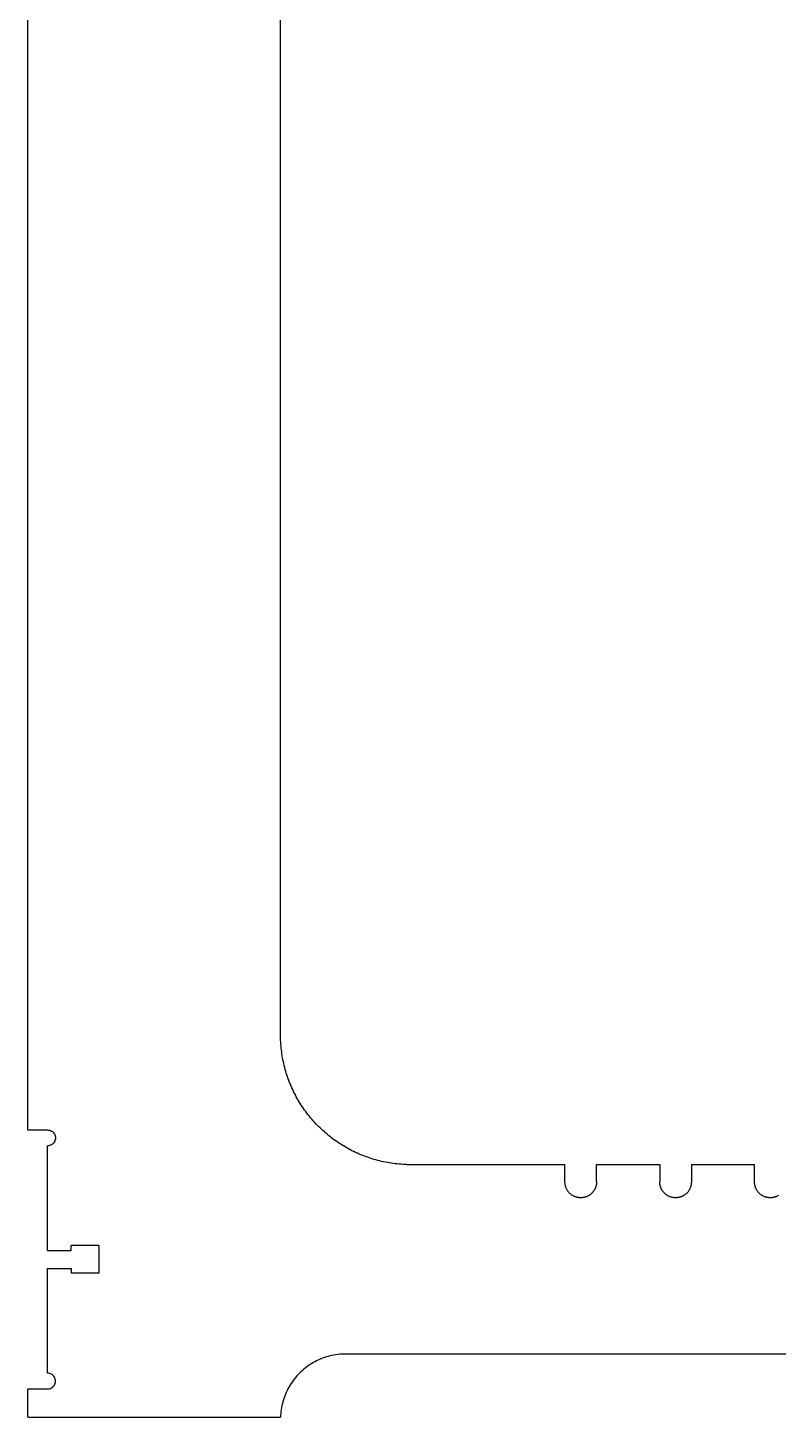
# Model space of a CAD drawing. Extents: x -89 to 89, y -45 to 45.
# Drawn here: x -13.71 to -1.83, y 0.81 to 22.81 of the extents above; entities that cross this region are included whole.
import ezdxf

# ---------------------------------------------------------------- set-up
doc = ezdxf.new("R2010")
doc.units = 0
doc.header["$MEASUREMENT"] = 0
doc.layers.get('0').update_dxf_attribs({"linetype": 'CONTINUOUS'})

msp = doc.modelspace()

# ---------------------------------------------------------------- linework, layer by layer
for p, q in [((-9.707, 6.812), (-9.705, 38.812)), ((-13.706, 5.36), (-13.704, 37.012)), ((-9.706, 6.781), (-9.707, 6.812)), ((-9.704, 6.75), (-9.706, 6.781)), ((-9.702, 6.719), (-9.704, 6.75)), ((-9.7, 6.688), (-9.702, 6.719)), ((-9.697, 6.657), (-9.7, 6.688)), ((-9.693, 6.626), (-9.697, 6.657)), ((-9.689, 6.595), (-9.693, 6.626)), ((-9.685, 6.564), (-9.689, 6.595)), ((-9.68, 6.533), (-9.685, 6.564)), ((-9.675, 6.502), (-9.68, 6.533)), ((-9.669, 6.472), (-9.675, 6.502)), ((-9.663, 6.441), (-9.669, 6.472)), ((-9.656, 6.411), (-9.663, 6.441)), ((-9.649, 6.38), (-9.656, 6.411)), ((-9.641, 6.35), (-9.649, 6.38)), ((-9.633, 6.32), (-9.641, 6.35)), ((-9.625, 6.29), (-9.633, 6.32)), ((-9.616, 6.26), (-9.625, 6.29)), ((-9.606, 6.231), (-9.616, 6.26)), ((-9.596, 6.201), (-9.606, 6.231)), ((-9.586, 6.172), (-9.596, 6.201)), ((-9.575, 6.142), (-9.586, 6.172)), ((-9.564, 6.113), (-9.575, 6.142)), ((-9.552, 6.084), (-9.564, 6.113)), ((-9.54, 6.056), (-9.552, 6.084)), ((-9.527, 6.027), (-9.54, 6.056)), ((-9.514, 5.999), (-9.527, 6.027)), ((-9.501, 5.971), (-9.514, 5.999)), ((-9.487, 5.943), (-9.501, 5.971)), ((-9.473, 5.915), (-9.487, 5.943)), ((-9.458, 5.887), (-9.473, 5.915)), ((-9.443, 5.86), (-9.458, 5.887)), ((-9.428, 5.833), (-9.443, 5.86)), ((-9.412, 5.806), (-9.428, 5.833)), ((-9.395, 5.78), (-9.412, 5.806)), ((-9.379, 5.753), (-9.395, 5.78)), ((-9.362, 5.727), (-9.379, 5.753)), ((-9.344, 5.702), (-9.362, 5.727)), ((-9.326, 5.676), (-9.344, 5.702)), ((-9.308, 5.651), (-9.326, 5.676)), ((-9.289, 5.626), (-9.308, 5.651)), ((-9.27, 5.601), (-9.289, 5.626)), ((-9.251, 5.577), (-9.27, 5.601)), ((-9.231, 5.553), (-9.251, 5.577)), ((-9.211, 5.529), (-9.231, 5.553)), ((-9.19, 5.505), (-9.211, 5.529)), ((-9.17, 5.482), (-9.19, 5.505)), ((-13.706, 5.36), (-13.394, 5.36)), ((-13.394, 5.36), (-13.377, 5.358)), ((-13.377, 5.358), (-13.361, 5.355)), ((-13.361, 5.355), (-13.346, 5.35)), ((-13.346, 5.35), (-13.331, 5.343)), ((-13.331, 5.343), (-13.318, 5.334)), ((-13.318, 5.334), (-13.305, 5.323)), ((-13.305, 5.323), (-13.294, 5.311)), ((-13.294, 5.311), (-13.285, 5.297)), ((-13.285, 5.297), (-13.278, 5.282)), ((-13.278, 5.282), (-13.273, 5.267)), ((-9.148, 5.459), (-9.17, 5.482)), ((-9.127, 5.437), (-9.148, 5.459)), ((-9.105, 5.414), (-9.127, 5.437)), ((-9.083, 5.393), (-9.105, 5.414)), ((-9.06, 5.371), (-9.083, 5.393)), ((-9.037, 5.35), (-9.06, 5.371)), ((-9.014, 5.329), (-9.037, 5.35)), ((-8.991, 5.308), (-9.014, 5.329)), ((-8.967, 5.288), (-8.991, 5.308)), ((-8.943, 5.269), (-8.967, 5.288)), ((-13.377, 5.111), (-13.394, 5.11)), ((-13.394, 3.45), (-13.394, 5.11)), ((-13.361, 5.114), (-13.377, 5.111)), ((-13.346, 5.119), (-13.361, 5.114)), ((-13.331, 5.126), (-13.346, 5.119)), ((-13.318, 5.135), (-13.331, 5.126)), ((-13.305, 5.146), (-13.318, 5.135)), ((-13.295, 5.158), (-13.305, 5.146)), ((-13.285, 5.172), (-13.295, 5.158)), ((-13.278, 5.187), (-13.285, 5.172)), ((-13.273, 5.202), (-13.278, 5.187)), ((-13.273, 5.267), (-13.27, 5.251)), ((-13.27, 5.218), (-13.273, 5.202)), ((-13.27, 5.251), (-13.269, 5.235)), ((-13.269, 5.235), (-13.27, 5.218)), ((-8.918, 5.249), (-8.943, 5.269)), ((-8.894, 5.23), (-8.918, 5.249)), ((-8.869, 5.211), (-8.894, 5.23)), ((-8.843, 5.193), (-8.869, 5.211)), ((-8.818, 5.175), (-8.843, 5.193)), ((-8.792, 5.158), (-8.818, 5.175)), ((-8.766, 5.141), (-8.792, 5.158)), ((-8.74, 5.124), (-8.766, 5.141)), ((-8.713, 5.108), (-8.74, 5.124)), ((-8.686, 5.092), (-8.713, 5.108)), ((-8.659, 5.076), (-8.686, 5.092)), ((-8.632, 5.061), (-8.659, 5.076)), ((-8.605, 5.046), (-8.632, 5.061)), ((-8.577, 5.032), (-8.605, 5.046)), ((-8.549, 5.018), (-8.577, 5.032)), ((-8.521, 5.005), (-8.549, 5.018)), ((-8.492, 4.992), (-8.521, 5.005)), ((-8.464, 4.979), (-8.492, 4.992)), ((-8.435, 4.967), (-8.464, 4.979)), ((-8.406, 4.956), (-8.435, 4.967)), ((-8.377, 4.944), (-8.406, 4.956)), ((-8.348, 4.933), (-8.377, 4.944)), ((-8.318, 4.923), (-8.348, 4.933)), ((-8.289, 4.913), (-8.318, 4.923)), ((-8.259, 4.904), (-8.289, 4.913)), ((-8.229, 4.895), (-8.259, 4.904)), ((-8.199, 4.886), (-8.229, 4.895)), ((-8.169, 4.878), (-8.199, 4.886)), ((-8.139, 4.87), (-8.169, 4.878)), ((-8.109, 4.863), (-8.139, 4.87)), ((-8.078, 4.856), (-8.109, 4.863)), ((-8.048, 4.85), (-8.078, 4.856)), ((-8.017, 4.844), (-8.048, 4.85)), ((-7.986, 4.839), (-8.017, 4.844)), ((-7.956, 4.834), (-7.986, 4.839)), ((-7.925, 4.83), (-7.956, 4.834)), ((-7.894, 4.826), (-7.925, 4.83)), ((-7.863, 4.822), (-7.894, 4.826)), ((-7.832, 4.819), (-7.863, 4.822)), ((-7.801, 4.817), (-7.832, 4.819)), ((-7.77, 4.815), (-7.801, 4.817)), ((-7.738, 4.813), (-7.77, 4.815)), ((-7.707, 4.812), (-7.738, 4.813)), ((-7.707, 4.812), (-5.207, 4.812)), ((-5.207, 4.537), (-5.207, 4.812)), ((-4.707, 4.812), (-3.707, 4.812)), ((-4.707, 4.537), (-4.707, 4.812)), ((-3.707, 4.812), (-3.707, 4.537)), ((-3.207, 4.812), (-2.207, 4.812)), ((-3.207, 4.812), (-3.207, 4.537)), ((-2.207, 4.537), (-2.207, 4.812)), ((-5.207, 4.529), (-5.207, 4.537)), ((-5.207, 4.521), (-5.207, 4.529)), ((-5.206, 4.513), (-5.207, 4.521)), ((-5.205, 4.506), (-5.206, 4.513)), ((-5.204, 4.498), (-5.205, 4.506)), ((-5.203, 4.49), (-5.204, 4.498)), ((-5.201, 4.482), (-5.203, 4.49)), ((-5.199, 4.475), (-5.201, 4.482)), ((-5.197, 4.467), (-5.199, 4.475)), ((-5.195, 4.46), (-5.197, 4.467)), ((-5.193, 4.452), (-5.195, 4.46)), ((-5.19, 4.445), (-5.193, 4.452)), ((-5.187, 4.438), (-5.19, 4.445)), ((-5.184, 4.43), (-5.187, 4.438)), ((-5.18, 4.423), (-5.184, 4.43)), ((-5.176, 4.416), (-5.18, 4.423)), ((-5.173, 4.41), (-5.176, 4.416)), ((-5.168, 4.403), (-5.173, 4.41)), ((-5.164, 4.396), (-5.168, 4.403)), ((-4.746, 4.403), (-4.751, 4.396)), ((-4.742, 4.41), (-4.746, 4.403)), ((-4.738, 4.416), (-4.742, 4.41)), ((-4.735, 4.423), (-4.738, 4.416)), ((-4.731, 4.43), (-4.735, 4.423)), ((-4.728, 4.438), (-4.731, 4.43)), ((-4.725, 4.445), (-4.728, 4.438)), ((-4.722, 4.452), (-4.725, 4.445)), ((-4.72, 4.46), (-4.722, 4.452)), ((-4.717, 4.467), (-4.72, 4.46)), ((-4.715, 4.475), (-4.717, 4.467)), ((-4.713, 4.482), (-4.715, 4.475)), ((-4.712, 4.49), (-4.713, 4.482)), ((-4.71, 4.498), (-4.712, 4.49)), ((-4.709, 4.505), (-4.71, 4.498)), ((-4.708, 4.513), (-4.709, 4.505)), ((-4.707, 4.529), (-4.708, 4.521)), ((-4.708, 4.521), (-4.708, 4.513)), ((-4.707, 4.537), (-4.707, 4.529)), ((-3.707, 4.529), (-3.707, 4.537)), ((-3.707, 4.521), (-3.707, 4.529)), ((-3.706, 4.513), (-3.707, 4.521)), ((-3.705, 4.505), (-3.706, 4.513)), ((-3.704, 4.498), (-3.705, 4.505)), ((-3.703, 4.49), (-3.704, 4.498)), ((-3.701, 4.482), (-3.703, 4.49)), ((-3.699, 4.475), (-3.701, 4.482)), ((-3.697, 4.467), (-3.699, 4.475)), ((-3.695, 4.459), (-3.697, 4.467)), ((-3.693, 4.452), (-3.695, 4.459)), ((-3.69, 4.445), (-3.693, 4.452)), ((-3.687, 4.437), (-3.69, 4.445)), ((-3.684, 4.43), (-3.687, 4.437)), ((-3.68, 4.423), (-3.684, 4.43)), ((-3.676, 4.416), (-3.68, 4.423)), ((-3.673, 4.409), (-3.676, 4.416)), ((-3.668, 4.403), (-3.673, 4.409)), ((-3.664, 4.396), (-3.668, 4.403)), ((-3.246, 4.403), (-3.251, 4.396)), ((-3.242, 4.409), (-3.246, 4.403)), ((-3.238, 4.416), (-3.242, 4.409)), ((-3.235, 4.423), (-3.238, 4.416)), ((-3.231, 4.43), (-3.235, 4.423)), ((-3.228, 4.437), (-3.231, 4.43)), ((-3.225, 4.445), (-3.228, 4.437)), ((-3.222, 4.452), (-3.225, 4.445)), ((-3.22, 4.459), (-3.222, 4.452)), ((-3.217, 4.467), (-3.22, 4.459)), ((-3.215, 4.475), (-3.217, 4.467)), ((-3.213, 4.482), (-3.215, 4.475)), ((-3.212, 4.49), (-3.213, 4.482)), ((-3.21, 4.498), (-3.212, 4.49)), ((-3.209, 4.505), (-3.21, 4.498)), ((-3.208, 4.513), (-3.209, 4.505)), ((-3.207, 4.529), (-3.208, 4.521)), ((-3.208, 4.521), (-3.208, 4.513)), ((-3.207, 4.537), (-3.207, 4.529)), ((-2.207, 4.529), (-2.207, 4.537)), ((-2.207, 4.521), (-2.207, 4.529)), ((-2.206, 4.513), (-2.207, 4.521)), ((-2.205, 4.505), (-2.206, 4.513)), ((-2.204, 4.498), (-2.205, 4.505)), ((-2.203, 4.49), (-2.204, 4.498)), ((-2.201, 4.482), (-2.203, 4.49)), ((-2.199, 4.474), (-2.201, 4.482)), ((-2.197, 4.467), (-2.199, 4.474)), ((-2.195, 4.459), (-2.197, 4.467)), ((-2.193, 4.452), (-2.195, 4.459)), ((-2.19, 4.445), (-2.193, 4.452)), ((-2.187, 4.437), (-2.19, 4.445)), ((-2.184, 4.43), (-2.187, 4.437)), ((-2.18, 4.423), (-2.184, 4.43)), ((-2.176, 4.416), (-2.18, 4.423)), ((-2.173, 4.409), (-2.176, 4.416)), ((-2.168, 4.403), (-2.173, 4.409)), ((-2.164, 4.396), (-2.168, 4.403)), ((-5.16, 4.39), (-5.164, 4.396)), ((-5.155, 4.384), (-5.16, 4.39)), ((-5.15, 4.378), (-5.155, 4.384)), ((-5.145, 4.372), (-5.15, 4.378)), ((-5.14, 4.366), (-5.145, 4.372)), ((-5.134, 4.36), (-5.14, 4.366)), ((-5.128, 4.355), (-5.134, 4.36)), ((-5.123, 4.349), (-5.128, 4.355)), ((-5.117, 4.344), (-5.123, 4.349)), ((-5.111, 4.339), (-5.117, 4.344)), ((-5.104, 4.335), (-5.111, 4.339)), ((-5.098, 4.33), (-5.104, 4.335)), ((-5.091, 4.326), (-5.098, 4.33)), ((-5.085, 4.322), (-5.091, 4.326)), ((-5.078, 4.318), (-5.085, 4.322)), ((-5.071, 4.314), (-5.078, 4.318)), ((-5.064, 4.311), (-5.071, 4.314)), ((-5.057, 4.307), (-5.064, 4.311)), ((-5.049, 4.304), (-5.057, 4.307)), ((-5.042, 4.302), (-5.049, 4.304)), ((-5.035, 4.299), (-5.042, 4.302)), ((-5.027, 4.297), (-5.035, 4.299)), ((-5.02, 4.295), (-5.027, 4.297)), ((-5.012, 4.293), (-5.02, 4.295)), ((-5.004, 4.291), (-5.012, 4.293)), ((-4.996, 4.29), (-5.004, 4.291)), ((-4.989, 4.289), (-4.996, 4.29)), ((-4.981, 4.288), (-4.989, 4.289)), ((-4.973, 4.287), (-4.981, 4.288)), ((-4.965, 4.287), (-4.973, 4.287)), ((-4.957, 4.287), (-4.965, 4.287)), ((-4.95, 4.287), (-4.957, 4.287)), ((-4.942, 4.287), (-4.95, 4.287)), ((-4.934, 4.288), (-4.942, 4.287)), ((-4.926, 4.289), (-4.934, 4.288)), ((-4.918, 4.29), (-4.926, 4.289)), ((-4.911, 4.291), (-4.918, 4.29)), ((-4.903, 4.293), (-4.911, 4.291)), ((-4.895, 4.295), (-4.903, 4.293)), ((-4.888, 4.297), (-4.895, 4.295)), ((-4.88, 4.299), (-4.888, 4.297)), ((-4.873, 4.302), (-4.88, 4.299)), ((-4.865, 4.304), (-4.873, 4.302)), ((-4.858, 4.307), (-4.865, 4.304)), ((-4.851, 4.311), (-4.858, 4.307)), ((-4.844, 4.314), (-4.851, 4.311)), ((-4.837, 4.318), (-4.844, 4.314)), ((-4.83, 4.322), (-4.837, 4.318)), ((-4.823, 4.326), (-4.83, 4.322)), ((-4.817, 4.33), (-4.823, 4.326)), ((-4.81, 4.335), (-4.817, 4.33)), ((-4.804, 4.339), (-4.81, 4.335)), ((-4.798, 4.344), (-4.804, 4.339)), ((-4.792, 4.349), (-4.798, 4.344)), ((-4.786, 4.355), (-4.792, 4.349)), ((-4.781, 4.36), (-4.786, 4.355)), ((-4.775, 4.366), (-4.781, 4.36)), ((-4.77, 4.372), (-4.775, 4.366)), ((-4.765, 4.377), (-4.77, 4.372)), ((-4.76, 4.384), (-4.765, 4.377)), ((-4.755, 4.39), (-4.76, 4.384)), ((-4.751, 4.396), (-4.755, 4.39)), ((-3.66, 4.39), (-3.664, 4.396)), ((-3.655, 4.384), (-3.66, 4.39)), ((-3.65, 4.377), (-3.655, 4.384)), ((-3.645, 4.371), (-3.65, 4.377)), ((-3.64, 4.366), (-3.645, 4.371)), ((-3.634, 4.36), (-3.64, 4.366)), ((-3.628, 4.355), (-3.634, 4.36)), ((-3.623, 4.349), (-3.628, 4.355)), ((-3.617, 4.344), (-3.623, 4.349)), ((-3.611, 4.339), (-3.617, 4.344)), ((-3.604, 4.334), (-3.611, 4.339)), ((-3.598, 4.33), (-3.604, 4.334)), ((-3.591, 4.326), (-3.598, 4.33)), ((-3.585, 4.322), (-3.591, 4.326)), ((-3.578, 4.318), (-3.585, 4.322)), ((-3.571, 4.314), (-3.578, 4.318)), ((-3.564, 4.311), (-3.571, 4.314)), ((-3.557, 4.307), (-3.564, 4.311)), ((-3.549, 4.304), (-3.557, 4.307)), ((-3.542, 4.302), (-3.549, 4.304)), ((-3.535, 4.299), (-3.542, 4.302)), ((-3.527, 4.297), (-3.535, 4.299)), ((-3.52, 4.295), (-3.527, 4.297)), ((-3.512, 4.293), (-3.52, 4.295)), ((-3.504, 4.291), (-3.512, 4.293)), ((-3.496, 4.29), (-3.504, 4.291)), ((-3.489, 4.289), (-3.496, 4.29)), ((-3.481, 4.288), (-3.489, 4.289)), ((-3.473, 4.287), (-3.481, 4.288)), ((-3.465, 4.287), (-3.473, 4.287)), ((-3.457, 4.287), (-3.465, 4.287)), ((-3.45, 4.287), (-3.457, 4.287)), ((-3.442, 4.287), (-3.45, 4.287)), ((-3.434, 4.288), (-3.442, 4.287)), ((-3.426, 4.289), (-3.434, 4.288)), ((-3.418, 4.29), (-3.426, 4.289)), ((-3.411, 4.291), (-3.418, 4.29)), ((-3.403, 4.293), (-3.411, 4.291)), ((-3.395, 4.295), (-3.403, 4.293)), ((-3.388, 4.297), (-3.395, 4.295)), ((-3.38, 4.299), (-3.388, 4.297)), ((-3.373, 4.302), (-3.38, 4.299)), ((-3.365, 4.304), (-3.373, 4.302)), ((-3.358, 4.307), (-3.365, 4.304)), ((-3.351, 4.311), (-3.358, 4.307)), ((-3.344, 4.314), (-3.351, 4.311)), ((-3.337, 4.318), (-3.344, 4.314)), ((-3.33, 4.322), (-3.337, 4.318)), ((-3.323, 4.326), (-3.33, 4.322)), ((-3.317, 4.33), (-3.323, 4.326)), ((-3.31, 4.334), (-3.317, 4.33)), ((-3.304, 4.339), (-3.31, 4.334)), ((-3.298, 4.344), (-3.304, 4.339)), ((-3.292, 4.349), (-3.298, 4.344)), ((-3.286, 4.354), (-3.292, 4.349)), ((-3.281, 4.36), (-3.286, 4.354)), ((-3.275, 4.366), (-3.281, 4.36)), ((-3.27, 4.371), (-3.275, 4.366)), ((-3.265, 4.377), (-3.27, 4.371)), ((-3.26, 4.383), (-3.265, 4.377)), ((-3.255, 4.39), (-3.26, 4.383)), ((-3.251, 4.396), (-3.255, 4.39)), ((-2.16, 4.39), (-2.164, 4.396)), ((-2.155, 4.383), (-2.16, 4.39)), ((-2.15, 4.377), (-2.155, 4.383)), ((-2.145, 4.371), (-2.15, 4.377)), ((-2.14, 4.365), (-2.145, 4.371)), ((-2.134, 4.36), (-2.14, 4.365)), ((-2.128, 4.354), (-2.134, 4.36)), ((-2.123, 4.349), (-2.128, 4.354)), ((-2.117, 4.344), (-2.123, 4.349)), ((-2.111, 4.339), (-2.117, 4.344)), ((-2.104, 4.334), (-2.111, 4.339)), ((-2.098, 4.33), (-2.104, 4.334)), ((-2.091, 4.326), (-2.098, 4.33)), ((-2.085, 4.321), (-2.091, 4.326)), ((-2.078, 4.318), (-2.085, 4.321)), ((-2.071, 4.314), (-2.078, 4.318)), ((-2.064, 4.31), (-2.071, 4.314)), ((-2.057, 4.307), (-2.064, 4.31)), ((-2.049, 4.304), (-2.057, 4.307)), ((-2.042, 4.301), (-2.049, 4.304)), ((-2.035, 4.299), (-2.042, 4.301)), ((-2.027, 4.297), (-2.035, 4.299)), ((-2.02, 4.294), (-2.027, 4.297)), ((-2.012, 4.293), (-2.02, 4.294)), ((-2.004, 4.291), (-2.012, 4.293)), ((-1.996, 4.29), (-2.004, 4.291)), ((-1.989, 4.289), (-1.996, 4.29)), ((-1.981, 4.288), (-1.989, 4.289)), ((-1.973, 4.287), (-1.981, 4.288)), ((-1.965, 4.287), (-1.973, 4.287)), ((-1.957, 4.287), (-1.965, 4.287)), ((-1.95, 4.287), (-1.957, 4.287)), ((-1.942, 4.287), (-1.95, 4.287)), ((-1.934, 4.288), (-1.942, 4.287)), ((-1.926, 4.289), (-1.934, 4.288)), ((-1.918, 4.29), (-1.926, 4.289)), ((-1.911, 4.291), (-1.918, 4.29)), ((-1.903, 4.293), (-1.911, 4.291)), ((-1.895, 4.294), (-1.903, 4.293)), ((-1.888, 4.297), (-1.895, 4.294)), ((-1.88, 4.299), (-1.888, 4.297)), ((-1.873, 4.301), (-1.88, 4.299)), ((-1.865, 4.304), (-1.873, 4.301)), ((-1.858, 4.307), (-1.865, 4.304)), ((-1.851, 4.31), (-1.858, 4.307)), ((-1.844, 4.314), (-1.851, 4.31)), ((-1.837, 4.318), (-1.844, 4.314)), ((-1.83, 4.321), (-1.837, 4.318)), ((-13.019, 3.45), (-13.019, 3.531)), ((-12.581, 3.531), (-13.019, 3.531)), ((-12.581, 3.531), (-12.581, 3.094)), ((-13.394, 3.45), (-13.019, 3.45)), ((-13.394, 3.169), (-13.019, 3.169)), ((-13.394, 1.51), (-13.394, 3.169)), ((-13.019, 3.169), (-13.019, 3.094)), ((-12.581, 3.094), (-13.019, 3.094)), ((-8.983, 1.766), (-9.013, 1.757)), ((-8.954, 1.775), (-8.983, 1.766)), ((-8.923, 1.783), (-8.954, 1.775)), ((-8.893, 1.79), (-8.923, 1.783)), ((-8.862, 1.796), (-8.893, 1.79)), ((-8.832, 1.801), (-8.862, 1.796)), ((-8.801, 1.805), (-8.832, 1.801)), ((-8.77, 1.808), (-8.801, 1.805)), ((-8.739, 1.811), (-8.77, 1.808)), ((-8.707, 1.812), (-8.739, 1.811)), ((6.291, 1.811), (-8.707, 1.812)), ((-9.361, 1.554), (-9.384, 1.533)), ((-9.337, 1.574), (-9.361, 1.554)), ((-9.313, 1.594), (-9.337, 1.574)), ((-9.288, 1.613), (-9.313, 1.594)), ((-9.263, 1.631), (-9.288, 1.613)), ((-9.237, 1.648), (-9.263, 1.631)), ((-9.21, 1.664), (-9.237, 1.648)), ((-9.184, 1.68), (-9.21, 1.664)), ((-9.156, 1.695), (-9.184, 1.68)), ((-9.128, 1.709), (-9.156, 1.695)), ((-9.1, 1.722), (-9.128, 1.709)), ((-9.071, 1.735), (-9.1, 1.722)), ((-9.042, 1.746), (-9.071, 1.735)), ((-9.013, 1.757), (-9.042, 1.746)), ((-13.378, 1.508), (-13.394, 1.51)), ((-13.362, 1.505), (-13.378, 1.508)), ((-13.346, 1.5), (-13.362, 1.505)), ((-13.331, 1.493), (-13.346, 1.5)), ((-13.318, 1.484), (-13.331, 1.493)), ((-13.306, 1.473), (-13.318, 1.484)), ((-13.295, 1.461), (-13.306, 1.473)), ((-13.286, 1.447), (-13.295, 1.461)), ((-13.295, 1.308), (-13.286, 1.322)), ((-13.278, 1.432), (-13.286, 1.447)), ((-13.286, 1.322), (-13.278, 1.337)), ((-13.273, 1.417), (-13.278, 1.432)), ((-13.278, 1.337), (-13.273, 1.352)), ((-13.27, 1.401), (-13.273, 1.417)), ((-13.273, 1.352), (-13.27, 1.368)), ((-13.269, 1.385), (-13.27, 1.401)), ((-13.27, 1.368), (-13.269, 1.385)), ((-9.543, 1.342), (-9.56, 1.315)), ((-9.526, 1.368), (-9.543, 1.342)), ((-9.508, 1.393), (-9.526, 1.368)), ((-9.489, 1.418), (-9.508, 1.393)), ((-9.469, 1.442), (-9.489, 1.418)), ((-9.449, 1.466), (-9.469, 1.442)), ((-9.428, 1.489), (-9.449, 1.466)), ((-9.406, 1.511), (-9.428, 1.489)), ((-9.384, 1.533), (-9.406, 1.511)), ((-13.707, 0.812), (-13.706, 1.26)), ((-13.706, 1.26), (-13.394, 1.26)), ((-13.394, 1.26), (-13.378, 1.261)), ((-13.378, 1.261), (-13.362, 1.264)), ((-13.362, 1.264), (-13.346, 1.269)), ((-13.346, 1.269), (-13.331, 1.276)), ((-13.331, 1.276), (-13.318, 1.285)), ((-13.318, 1.285), (-13.306, 1.296)), ((-13.306, 1.296), (-13.295, 1.308)), ((-9.652, 1.118), (-9.662, 1.088)), ((-9.641, 1.147), (-9.652, 1.118)), ((-9.63, 1.176), (-9.641, 1.147)), ((-9.618, 1.205), (-9.63, 1.176)), ((-9.604, 1.233), (-9.618, 1.205)), ((-9.59, 1.261), (-9.604, 1.233)), ((-9.575, 1.288), (-9.59, 1.261)), ((-9.56, 1.315), (-9.575, 1.288)), ((-9.701, 0.905), (-9.704, 0.874)), ((-9.696, 0.936), (-9.701, 0.905)), ((-9.691, 0.967), (-9.696, 0.936)), ((-9.685, 0.998), (-9.691, 0.967)), ((-9.678, 1.028), (-9.685, 0.998)), ((-9.671, 1.058), (-9.678, 1.028)), ((-9.662, 1.088), (-9.671, 1.058)), ((-13.707, 0.812), (-9.708, 0.812)), ((-9.706, 0.843), (-9.708, 0.812)), ((-9.704, 0.874), (-9.706, 0.843))]:
    msp.add_line(p, q)

doc.saveas('drawing.dxf')
